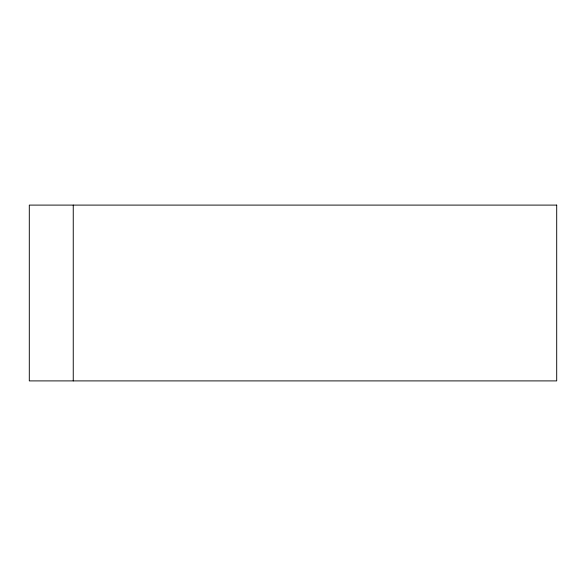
<?xml version="1.0" encoding="UTF-8"?>
<svg xmlns="http://www.w3.org/2000/svg" width="586" height="586" viewBox="0 0 586 586"><rect width="100%" height="100%" fill="white"/><g stroke="black" fill="none" stroke-linecap="round" stroke-linejoin="round"><path stroke-width="0.88" d="M73.25 205.1L73.25 380.9M556.7 205.1L29.3 205.1L29.3 380.9L556.7 380.9L556.7 205.1"/></g></svg>
